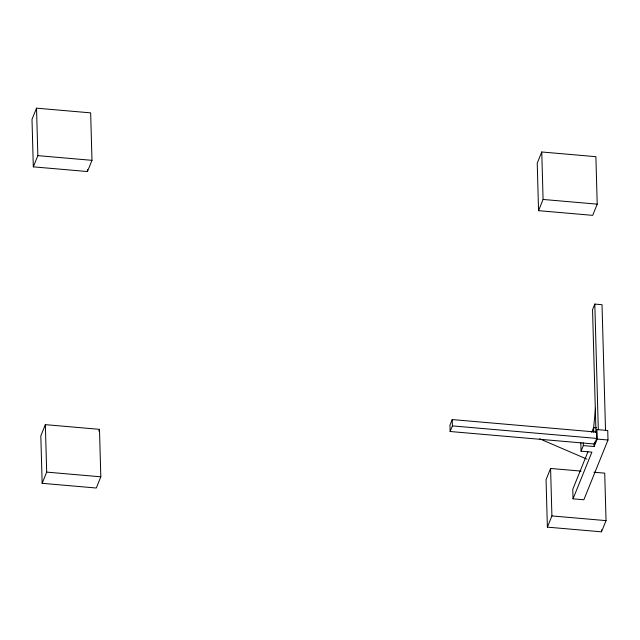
<?xml version="1.0" encoding="UTF-8"?>
<svg xmlns="http://www.w3.org/2000/svg" width="640" height="640" viewBox="0 0 640 640"><rect width="100%" height="100%" fill="white"/><g stroke="black" fill="none" stroke-linecap="round" stroke-linejoin="round"><path stroke-width="0.96" d="M593.432 429.968L595.496 408.152M36.528 108.168L32 119.376L33.32 166.848L87.456 171.536L91.984 160.336L90.656 112.864L36.528 108.168L37.848 155.64L33.32 166.848M45.352 424.648L40.824 435.848L42.152 483.32L96.28 488.016L100.808 476.808L99.488 429.336L45.352 424.648L46.68 472.112L42.152 483.32M98.792 431.064L99.488 429.336M541.76 151.984L537.232 163.192L538.552 210.664L592.688 215.352L597.216 204.152L595.888 156.68L541.76 151.984L543.08 199.456L538.552 210.664M452.224 419.568L449.96 425.168L450.136 431.504L594.488 444.024L596.752 438.416L596.576 432.088L452.224 419.568L452.4 425.896L450.136 431.504M605.528 430.288L602.024 304.696L594.808 304.072L592.544 309.672L595.96 432.28M581.096 471.104L550.584 468.464L546.056 479.664L547.384 527.136L601.512 531.832L606.04 520.624L604.72 473.152L593.888 472.216M547.384 527.136L551.912 515.928L550.584 468.464M595.904 432.064L596.912 429.576L607.736 430.512L608 440.008L583.856 499.76L573.032 498.824L591.896 452.136L581.064 451.2L583.328 445.6L583.248 442.752M591.688 432.352L593.624 427.544L596.576 427.8M587.928 451.8L572.768 489.328L573.032 498.824M583.328 445.6L594.152 446.536L597.176 439.064L596.912 429.576M37.848 155.64L91.984 160.336M543.08 199.456L597.216 204.152M452.4 425.896L596.752 438.416M597.176 439.064L608 440.008M46.68 472.112L100.808 476.808M551.912 515.928L606.04 520.624M539.696 438.824L586.904 459.136M601.456 529.848L601.512 531.832M594.808 304.072L598.312 429.664M594.44 442.208L594.488 444.024M593.624 427.544L593.76 432.296M594.08 443.688L594.152 446.536M580.824 442.656L581.064 451.2M87.4 169.56L87.456 171.536"/></g></svg>
